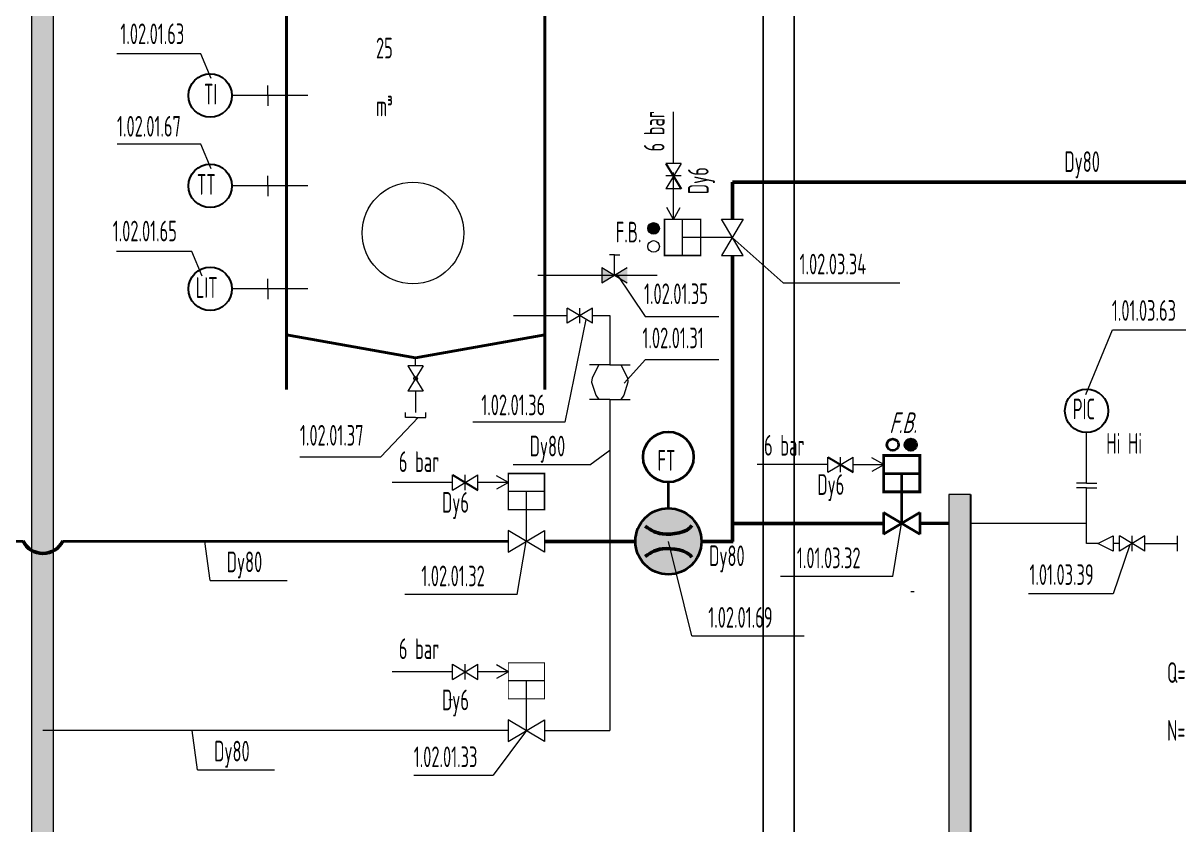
# Model space of a CAD drawing. Header units: millimetres. Extents: x -2281 to 17340, y -2563 to 4166.
# Drawn here: x 1307.7 to 1447.5, y 976.4 to 1073.3 of the extents above; entities that cross this region are included whole.
import ezdxf

# ---------------------------------------------------------------- set-up
doc = ezdxf.new("R2010")
doc.units = ezdxf.units.MM
for name, pattern in [('K5LT32772', [0]), ('K5LT32773', [0]), ('K5LT32774', [0]), ('K5LT32775', [0]), ('K5LT32776', [0]), ('K5LT32777', [0]), ('K5LT32778', [0]), ('K5LT32781', [0]), ('K5LT32782', [0]), ('K5LT32783', [0]), ('K5LT32785', [0]), ('K5LT32791', [24.957505, 11.9988, -5.9994, 0.959904, -5.9994]), ('K5LT32793', [0]), ('K5LT32794', [0]), ('K5LT32797', [0]), ('K5LT32800', [24.957505, 11.9988, -5.9994, 0.959904, -5.9994]), ('K5LT32805', [0]), ('K5LT_THIN', [0]), ('K5LT_THIN_INCLUDED_TO_HATCHING', [0])]:
    doc.linetypes.add(name, pattern=pattern)
doc.layers.add('Системный слой', color=7, linetype='Continuous')
doc.styles.add('KTEXTSTYLE', font='GOST_AU.SHX', dxfattribs={"width": 0.96, "height": 5})

# ---------------------------------------------------------------- blocks, each defined once
blk = doc.blocks.new('U16')
at = {"layer": 'Системный слой', "color": 7, "linetype": 'K5LT_THIN', "lineweight": 13}
for p, q in [((1373.53, 1037.04), (1373.53, 1038.88)), ((1376.6, 1037.04), (1373.53, 1038.88)), ((1376.6, 1038.88), (1373.53, 1037.04)), ((1375.07, 1037.04), (1375.07, 1038.88)), ((1376.6, 1037.04), (1376.6, 1038.88)), ((1375.82, 1037.51), (1373.28, 1025.09)), ((1373.28, 1025.09), (1362.13, 1025.09))]:
    blk.add_line(p, q, dxfattribs=at)
at = {"layer": 'Системный слой', "color": 7, "insert": (1363.16, 1028.42), "char_height": 2.5, "attachment_point": 1, "style": 'KTEXTSTYLE'}
blk.add_mtext('\\H3.5;\\W0.965;\\Q15;\\Q0;\\W0.715;\\H2.50;1.02.01.36', dxfattribs=at)
blk = doc.blocks.new('U26')
at = {"layer": 'Системный слой'}
h = blk.add_hatch(color=7, dxfattribs=at)
h.paths.add_polyline_path([(1379.28, 1042.87), (1380.82, 1041.95), (1380.82, 1043.79)])
h.paths.add_polyline_path([(1377.75, 1043.79), (1377.75, 1041.95), (1379.28, 1042.87)])
at = {"layer": 'Системный слой', "color": 7, "linetype": 'K5LT32776', "lineweight": 18}
for p, q in [((1379.28, 1045.32), (1378.67, 1045.32)), ((1379.28, 1042.87), (1379.28, 1045.32)), ((1379.28, 1045.32), (1379.9, 1045.32)), ((1369.99, 1042.87), (1384.41, 1042.87)), ((1377.75, 1043.79), (1377.75, 1041.95)), ((1377.75, 1043.79), (1380.82, 1041.95)), ((1377.75, 1041.95), (1380.82, 1043.79))]:
    blk.add_line(p, q, dxfattribs=at)
at = {"layer": 'Системный слой', "color": 7, "linetype": 'K5LT32782', "lineweight": 0}
for p, q in [((1379.58, 1042.89), (1382.97, 1037.86)), ((1382.97, 1037.86), (1383.4, 1037.86)), ((1383.4, 1037.86), (1391.87, 1037.86)), ((1380.44, 1029.79), (1383.01, 1032.67)), ((1383.01, 1032.67), (1383.44, 1032.67)), ((1383.44, 1032.67), (1391.87, 1032.67))]:
    blk.add_line(p, q, dxfattribs=at)
at = {"layer": 'Системный слой', "color": 7, "char_height": 2.5, "attachment_point": 1, "style": 'KTEXTSTYLE'}
for s, insert in [('\\H3.5;\\W0.965;\\Q15;\\Q0;\\W0.715;\\H2.50;1.02.01.35', (1382.84, 1041.86)), ('\\H3.5;\\W0.965;\\Q15;\\Q0;\\W0.715;\\H2.50;1.02.01.31', (1382.65, 1036.52))]:
    blk.add_mtext(s, dxfattribs=dict(at, insert=insert))
blk = doc.blocks.new('U25')
at = {"layer": 'Системный слой'}
h = blk.add_hatch(color=7, dxfattribs=at)
h.paths.add_polyline_path([(1379.28, 917.52), (1380.82, 916.61), (1380.82, 918.44)])
h.paths.add_polyline_path([(1377.75, 918.44), (1377.75, 916.61), (1379.28, 917.52)])
at = {"layer": 'Системный слой', "color": 7, "linetype": 'K5LT32776', "lineweight": 18}
for p, q in [((1379.28, 919.97), (1378.67, 919.97)), ((1379.28, 917.52), (1379.28, 919.97)), ((1379.28, 919.97), (1379.9, 919.97)), ((1377.75, 918.44), (1377.75, 916.61)), ((1377.75, 918.44), (1380.82, 916.61)), ((1377.75, 916.61), (1380.82, 918.44)), ((1369.99, 917.52), (1384.41, 917.52))]:
    blk.add_line(p, q, dxfattribs=at)
at = {"layer": 'Системный слой', "color": 7, "linetype": 'K5LT32782', "lineweight": 0}
for p, q in [((1379.58, 917.54), (1384.62, 912.51)), ((1384.62, 912.51), (1385.05, 912.51)), ((1385.05, 912.51), (1393.95, 912.51)), ((1380.44, 904.44), (1384.66, 907.32)), ((1384.66, 907.32), (1385.09, 907.32)), ((1385.09, 907.32), (1393.95, 907.32))]:
    blk.add_line(p, q, dxfattribs=at)
at = {"layer": 'Системный слой'}
blk.add_blockref('U26', (0, 0), dxfattribs=at)
at = {"layer": 'Системный слой', "color": 7, "char_height": 2.5, "attachment_point": 1, "style": 'KTEXTSTYLE'}
for s, insert in [('\\H3.5;\\W0.965;\\Q15;\\Q0;\\W0.715;\\H2.50;1.02.02.35', (1383.96, 916.07)), ('\\H3.5;\\W0.965;\\Q15;\\Q0;\\W0.715;\\H2.50;1.02.02.31', (1384.11, 910.67))]:
    blk.add_mtext(s, dxfattribs=dict(at, insert=insert))
blk = doc.blocks.new('U31')
at = {"layer": 'Системный слой', "color": 4, "linetype": 'K5LT32772', "lineweight": 18, "true_color": 0x00ffff}
for p, q in [((1386.41, 1056.37), (1386.41, 1062.61)), ((1387.33, 1056.37), (1385.49, 1056.37)), ((1387.33, 1056.37), (1385.49, 1053.31)), ((1387.33, 1054.85), (1385.49, 1054.85)), ((1386.41, 1054.84), (1386.41, 1054.85)), ((1387.33, 1053.31), (1385.49, 1053.31)), ((1386.41, 1049.61), (1386.41, 1053.31))]:
    blk.add_line(p, q, dxfattribs=at)
at = {"layer": 'Системный слой', "color": 4, "linetype": 'K5LT32774', "lineweight": 25, "true_color": 0x00ffff}
blk.add_line((1385.49, 1056.37), (1387.33, 1053.31), dxfattribs=at)
at = {"layer": 'Системный слой', "color": 4, "linetype": 'K5LT32773', "lineweight": 18, "true_color": 0x00ffff}
blk.add_line((1386.42, 1054.83), (1386.42, 1054.85), dxfattribs=at)
at = {"layer": 'Системный слой', "color": 7, "char_height": 2.5, "attachment_point": 1, "rotation": 90, "style": 'KTEXTSTYLE'}
for s, insert in [('\\H3.5;\\W0.965;\\Q15;\\Q0;\\W0.715;\\H2.50;6 bar', (1382.82, 1057.81)), ('\\H3.5;\\W0.965;\\Q15;\\Q0;\\W0.715;\\H2.50;Dy6', (1388.15, 1052.65))]:
    blk.add_mtext(s, dxfattribs=dict(at, insert=insert))
blk = doc.blocks.new('U34')
at = {"layer": 'Системный слой', "color": 7, "linetype": 'K5LT_THIN_INCLUDED_TO_HATCHING', "lineweight": 13}
for p, q in [((1308.8, 825), (1308.8, 1101.69)), ((1311.43, 825), (1311.43, 1101.69))]:
    blk.add_line(p, q, dxfattribs=at)
blk = doc.blocks.new('T3')
at = {"layer": 'Системный слой', "color": 7, "char_height": 2.5, "attachment_point": 1, "style": 'KTEXTSTYLE'}
for s, insert in [('\\H3.5;\\W0.965;\\Q15;\\Q0;\\W0.715;\\H2.50;25', (1350.42, 1071.56)), ('\\H3.5;\\W0.965;\\Q15;\\Q0;\\W0.715;\\H2.50;m³', (1350.42, 1064.56))]:
    blk.add_mtext(s, dxfattribs=dict(at, insert=insert))
blk = doc.blocks.new('U186')
at = {"layer": 'Системный слой', "color": 7, "linetype": 'K5LT_THIN', "lineweight": 13}
for q in [(1414, 1012.84), (1399.33, 1006.43)]:
    blk.add_line((1412.92, 1006.43), q, dxfattribs=at)
at = {"layer": 'Системный слой', "color": 7, "insert": (1401.33, 1009.93), "char_height": 2.5, "attachment_point": 1, "style": 'KTEXTSTYLE'}
blk.add_mtext('\\H3.5;\\W0.965;\\Q15;\\Q0;\\W0.715;\\H2.50;{\\c255;1.01.03.32}', dxfattribs=at)
blk = doc.blocks.new('T8')
at = {"layer": 'Системный слой', "color": 7, "char_height": 2.5, "attachment_point": 1, "style": 'KTEXTSTYLE'}
for s, insert in [('\\H3.5;\\W0.965;\\Q15;\\Q0;\\W0.715;\\H2.50;Q=33.88м', (1446.1, 996.07)), ('\\H3.5;\\W0.965;\\Q15;\\Q0;\\W0.715;\\H1.11;3', (1456.27, 996.52)), ('\\H3.5;\\W0.965;\\Q15;\\Q0;\\W0.715;\\H2.50;N= 7.5кВт', (1446.1, 989.07))]:
    blk.add_mtext(s, dxfattribs=dict(at, insert=insert))
blk = doc.blocks.new('U189')
at = {"layer": 'Системный слой', "color": 7, "linetype": 'K5LT_THIN', "lineweight": 13}
for q in [(1368.58, 1010.66), (1353.91, 1004.25)]:
    blk.add_line((1367.5, 1004.25), q, dxfattribs=at)
at = {"layer": 'Системный слой', "color": 7, "insert": (1355.91, 1007.75), "char_height": 2.5, "attachment_point": 1, "style": 'KTEXTSTYLE'}
blk.add_mtext('\\H3.5;\\W0.965;\\Q15;\\Q0;\\W0.715;\\H2.50;{\\c255;1.02.01.32}', dxfattribs=at)
blk = doc.blocks.new('U199')
at = {"layer": 'Системный слой', "color": 7, "linetype": 'K5LT_THIN', "lineweight": 13}
for q in [(1385.79, 1010.68), (1402.21, 999.24)]:
    blk.add_line((1388.61, 999.24), q, dxfattribs=at)
at = {"layer": 'Системный слой', "color": 7, "insert": (1390.61, 1002.74), "char_height": 2.5, "attachment_point": 1, "style": 'KTEXTSTYLE'}
blk.add_mtext('\\H3.5;\\W0.965;\\Q15;\\Q0;\\W0.715;\\H2.50;{\\c255;1.02.01.69}', dxfattribs=at)
blk = doc.blocks.new('U201')
at = {"layer": 'Системный слой', "color": 7, "linetype": 'K5LT_THIN', "lineweight": 13}
for q in [(1393.52, 1047.43), (1413.77, 1041.95)]:
    blk.add_line((1399.65, 1041.95), q, dxfattribs=at)
at = {"layer": 'Системный слой', "color": 7, "insert": (1401.65, 1045.45), "char_height": 2.5, "attachment_point": 1, "style": 'KTEXTSTYLE'}
blk.add_mtext('\\H3.5;\\W0.965;\\Q15;\\Q0;\\W0.715;\\H2.50;{\\c255;1.02.03.34}', dxfattribs=at)
blk = doc.blocks.new('U235')
at = {"layer": 'Системный слой', "color": 7, "linetype": 'K5LT_THIN', "lineweight": 13}
for q in [(1329.72, 1010.68), (1339.66, 1005.95)]:
    blk.add_line((1330.37, 1005.95), q, dxfattribs=at)
at = {"layer": 'Системный слой', "color": 7, "insert": (1332.37, 1009.45), "char_height": 2.5, "attachment_point": 1, "style": 'KTEXTSTYLE'}
blk.add_mtext('\\H3.5;\\W0.965;\\Q15;\\Q0;\\W0.715;\\H2.50;Dy80', dxfattribs=at)
blk = doc.blocks.new('U236')
at = {"layer": 'Системный слой', "color": 7, "linetype": 'K5LT_THIN', "lineweight": 13}
for q in [(1328.2, 987.81), (1338.14, 983.07)]:
    blk.add_line((1328.85, 983.07), q, dxfattribs=at)
at = {"layer": 'Системный слой', "color": 7, "insert": (1330.85, 986.57), "char_height": 2.5, "attachment_point": 1, "style": 'KTEXTSTYLE'}
blk.add_mtext('\\H3.5;\\W0.965;\\Q15;\\Q0;\\W0.715;\\H2.50;Dy80', dxfattribs=at)
blk = doc.blocks.new('U237')
at = {"layer": 'Системный слой', "color": 7, "linetype": 'K5LT_THIN', "lineweight": 13}
for q in [(1378.7, 1021.72), (1367.01, 1019.95)]:
    blk.add_line((1376.3, 1019.95), q, dxfattribs=at)
at = {"layer": 'Системный слой', "color": 7, "insert": (1369.01, 1023.45), "char_height": 2.5, "attachment_point": 1, "style": 'KTEXTSTYLE'}
blk.add_mtext('\\H3.5;\\W0.965;\\Q15;\\Q0;\\W0.715;\\H2.50;Dy80', dxfattribs=at)

msp = doc.modelspace()

# ---------------------------------------------------------------- hatches: boundary and pattern name
at = {"layer": 'Системный слой', "true_color": 0xc0c0c0}
for points in [[(1308.80496, 1101.69478), (1308.80496, 1009.57719), (1309.09747, 1009.43102), (1309.40563, 1009.32162), (1309.72483, 1009.25063), (1310.05031, 1009.2191), (1310.3772, 1009.22751), (1310.70063, 1009.27573), (1311.01576, 1009.36305), (1311.31788, 1009.48815), (1311.42995, 1009.54611), (1311.42996, 1101.69478)], [(1308.80496, 1009.57719), (1308.80496, 883.53945), (1309.09747, 883.39327), (1309.40563, 883.28387), (1309.72483, 883.21288), (1310.05031, 883.18135), (1310.3772, 883.18977), (1310.70063, 883.23799), (1311.01576, 883.3253), (1311.31788, 883.45041), (1311.42993, 883.50836), (1311.42995, 1009.54611), (1311.13406, 1009.40691), (1310.8234, 1009.30483), (1310.5026, 1009.24142), (1310.17647, 1009.21761), (1309.84987, 1009.23375), (1309.52768, 1009.28962), (1309.2147, 1009.38437), (1308.91563, 1009.51659)]]:
    msp.add_hatch(color=9, dxfattribs=at).paths.add_polyline_path(points)
at = {"layer": 'Системный слой', "true_color": 0xbf00ff}
msp.add_hatch(color=200, dxfattribs=at).paths.add_polyline_path([(1384.70494, 1048.51066), (1384.68501, 1048.34482), (1384.62636, 1048.18842), (1384.53232, 1048.05037), (1384.40826, 1047.93853), (1384.26123, 1047.85927), (1384.09961, 1047.81709), (1383.9326, 1047.81441), (1383.76971, 1047.85137), (1383.62021, 1047.92587), (1383.49261, 1048.03366), (1383.39419, 1048.16862), (1383.33055, 1048.32305), (1383.3053, 1048.48816), (1383.30494, 1048.51066), (1383.32486, 1048.6765), (1383.38351, 1048.8329), (1383.47755, 1048.97095), (1383.60161, 1049.08279), (1383.74864, 1049.16205), (1383.91026, 1049.20423), (1384.07727, 1049.20691), (1384.24016, 1049.16995), (1384.38966, 1049.09546), (1384.51726, 1048.98766), (1384.61568, 1048.8527), (1384.67933, 1048.69827), (1384.70457, 1048.53316)])
at = {"layer": 'Системный слой', "true_color": 0xff00ff}
msp.add_hatch(color=6, dxfattribs=at).paths.add_polyline_path([(1415.80191, 1022.35876), (1415.78198, 1022.19292), (1415.72333, 1022.03653), (1415.62929, 1021.89848), (1415.50523, 1021.78664), (1415.3582, 1021.70737), (1415.19658, 1021.6652), (1415.02957, 1021.66251), (1414.86668, 1021.69947), (1414.71718, 1021.77397), (1414.58959, 1021.88177), (1414.49117, 1022.01672), (1414.42752, 1022.17115), (1414.40227, 1022.33627), (1414.40191, 1022.35876), (1414.42184, 1022.5246), (1414.48049, 1022.681), (1414.57452, 1022.81905), (1414.69858, 1022.93089), (1414.84561, 1023.01016), (1415.00723, 1023.05233), (1415.17424, 1023.05502), (1415.33714, 1023.01806), (1415.48664, 1022.94356), (1415.61423, 1022.83576), (1415.71265, 1022.70081), (1415.7763, 1022.54638), (1415.80155, 1022.38126)])
at = {"layer": 'Системный слой', "true_color": 0xcc99ff}
for points in [[(1422.32707, 957.23098), (1422.32707, 1016.36166), (1419.70207, 1016.36166), (1419.70207, 957.23098)], [(1381.79286, 1010.68), (1381.81289, 1010.28094), (1381.87269, 1009.88588), (1381.97167, 1009.49877), (1382.10884, 1009.12349), (1382.28281, 1008.7638), (1382.49186, 1008.42329), (1382.73389, 1008.10537), (1383.00647, 1007.81322), (1383.30688, 1007.54978), (1383.63211, 1007.31767), (1383.9789, 1007.11922), (1384.34379, 1006.95642), (1384.72312, 1006.83089), (1385.1131, 1006.74389), (1385.50981, 1006.69629), (1385.9093, 1006.68858), (1386.30756, 1006.72082), (1386.7006, 1006.79269), (1387.0845, 1006.90348), (1387.4554, 1007.05207), (1387.8096, 1007.23698), (1388.14355, 1007.45636), (1388.45391, 1007.708), (1388.73757, 1007.9894), (1388.99169, 1008.29774), (1389.21373, 1008.62992), (1389.40147, 1008.98263), (1389.55302, 1009.35234), (1389.66688, 1009.73533), (1389.74189, 1010.12779), (1389.77731, 1010.52578), (1389.78031, 1010.68042), (1389.76032, 1011.07948), (1389.70056, 1011.47454), (1389.60162, 1011.86166), (1389.46449, 1012.23695), (1389.29056, 1012.59667), (1389.08154, 1012.9372), (1388.83955, 1013.25514), (1388.567, 1013.54732), (1388.26662, 1013.81079), (1387.94141, 1014.04294), (1387.59464, 1014.24142), (1387.22977, 1014.40426), (1386.85045, 1014.52983), (1386.46048, 1014.61687), (1386.06377, 1014.66451), (1385.66429, 1014.67227), (1385.26603, 1014.64007), (1384.87297, 1014.56823), (1384.48907, 1014.45749), (1384.11815, 1014.30893), (1383.76393, 1014.12406), (1383.42996, 1013.90472), (1383.11957, 1013.6531), (1382.83588, 1013.37173), (1382.58173, 1013.06342), (1382.35965, 1012.73126), (1382.17188, 1012.37857), (1382.02029, 1012.00888), (1381.90639, 1011.6259), (1381.83134, 1011.23345), (1381.79587, 1010.83547)]]:
    msp.add_hatch(color=191, dxfattribs=at).paths.add_polyline_path(points)

# ---------------------------------------------------------------- linework, layer by layer
at = {"layer": 'Системный слой', "color": 7, "linetype": 'K5LT32785', "lineweight": 40}
for p, q in [((1339.58941, 1084.62908), (1339.58941, 1035.62908)), ((1370.82691, 1035.62908), (1370.82691, 1084.62908)), ((1355.20816, 1032.86156), (1339.58941, 1035.62908)), ((1339.58941, 1035.62908), (1339.58941, 1029.03152)), ((1370.82691, 1035.62908), (1355.20816, 1032.86156)), ((1370.82691, 1035.62908), (1370.82691, 1029.03152))]:
    msp.add_line(p, q, dxfattribs=at)
at = {"layer": 'Системный слой', "color": 7, "linetype": 'K5LT32782', "lineweight": 0}
for p, q in [((1328.79211, 1069.6207), (1319.06711, 1069.6207)), ((1329.22961, 1069.6207), (1328.79211, 1069.6207)), ((1330.47898, 1066.64651), (1329.22961, 1069.6207)), ((1328.79211, 1058.70538), (1319.10156, 1058.70538)), ((1329.22961, 1058.70538), (1328.79211, 1058.70538)), ((1330.47898, 1055.73119), (1329.22961, 1058.70538)), ((1327.72645, 1045.71112), (1319.02645, 1045.71112)), ((1328.16395, 1045.71112), (1327.72645, 1045.71112)), ((1329.41332, 1042.73693), (1328.16395, 1045.71112)), ((1436.25896, 1028.43454), (1439.50662, 1036.24269)), ((1439.50662, 1036.24269), (1448.92774, 1036.24269)), ((1355.50618, 1025.65052), (1351.02109, 1020.88507)), ((1341.22306, 1020.88507), (1351.02109, 1020.88507)), ((1441.6061, 1010.24578), (1439.58048, 1004.34308)), ((1415.53178, 1004.58117), (1415.09428, 1004.58117)), ((1439.14298, 1004.34308), (1429.34769, 1004.34308)), ((1439.58048, 1004.34308), (1439.14298, 1004.34308)), ((1359.24748, 991.56947), (1359.68498, 991.56947)), ((1368.61301, 987.80633), (1364.58129, 982.42099)), ((1354.98898, 982.42099), (1364.58129, 982.42099))]:
    msp.add_line(p, q, dxfattribs=at)
at = {"layer": 'Системный слой', "color": 7, "linetype": 'K5LT32776', "lineweight": 18}
for p, q in [((1337.3329, 1064.56677), (1337.3329, 1065.79177)), ((1342.18677, 1064.56677), (1332.99927, 1064.56677)), ((1337.3329, 1064.56677), (1337.3329, 1063.34177)), ((1337.3329, 1053.65145), (1337.3329, 1054.87645)), ((1342.18677, 1053.65145), (1332.99927, 1053.65145)), ((1337.3329, 1053.65145), (1337.3329, 1052.42645)), ((1337.3329, 1041.1965), (1337.3329, 1042.4215)), ((1342.18677, 1041.1965), (1332.99927, 1041.1965)), ((1337.3329, 1041.1965), (1337.3329, 1039.9715)), ((1436.36831, 1017.71537), (1436.36831, 1023.84037)), ((1436.36831, 1017.71537), (1435.14331, 1017.71537)), ((1436.36831, 1017.71537), (1437.59331, 1017.71537)), ((1436.36831, 1017.14916), (1435.14331, 1017.14916)), ((1436.36831, 1012.86166), (1436.36831, 1017.14916)), ((1436.36831, 1017.14916), (1437.59331, 1017.14916))]:
    msp.add_line(p, q, dxfattribs=at)
at = {"layer": 'Системный слой', "color": 4, "linetype": 'K5LT32772', "lineweight": 18, "true_color": 0x00ffff}
for p, q in [((1386.41297, 1049.60735), (1386.41297, 1055.25194)), ((1386.40856, 1049.60732), (1385.57978, 1051.02323)), ((1386.41297, 1049.60735), (1387.22479, 1051.03305)), ((1405.05826, 1019.03376), (1405.05826, 1020.87126)), ((1405.05826, 1019.03376), (1408.12076, 1020.87126)), ((1406.58257, 1019.03376), (1406.58257, 1020.87126)), ((1408.12076, 1019.03376), (1408.12076, 1020.87126)), ((1411.82405, 1019.95514), (1410.40815, 1020.78392)), ((1405.05826, 1019.95251), (1396.51927, 1019.95251)), ((1406.58951, 1019.95251), (1406.58257, 1019.95251)), ((1411.82402, 1019.95073), (1408.12076, 1019.95073)), ((1411.82402, 1019.95073), (1410.39833, 1019.13891)), ((1359.66716, 1017.78972), (1352.37409, 1017.78972)), ((1359.66716, 1016.87097), (1359.66716, 1018.70847)), ((1359.66716, 1016.87097), (1362.72966, 1018.70847)), ((1361.19146, 1016.87097), (1361.19146, 1018.70847)), ((1361.19841, 1017.78972), (1361.19146, 1017.78972)), ((1362.72966, 1016.87097), (1362.72966, 1018.70847)), ((1366.43292, 1017.78793), (1362.72966, 1017.78793))]:
    msp.add_line(p, q, dxfattribs=at)
at = {"layer": 'Системный слой', "color": 191, "linetype": 'K5LT32781', "lineweight": 50, "true_color": 0xbf7fff}
for p, q in [((1492.04398, 1054.10371), (1393.52055, 1054.10371)), ((1393.52055, 1054.10371), (1393.52055, 1049.61476)), ((1393.52055, 1045.23976), (1393.52055, 1010.68035)), ((1411.81661, 1012.84315), (1393.52054, 1012.84315)), ((1419.70207, 1012.86166), (1416.19161, 1012.84315)), ((1393.61688, 1010.68045), (1389.78031, 1010.68043))]:
    msp.add_line(p, q, dxfattribs=at)
at = {"layer": 'Системный слой', "color": 200, "linetype": 'K5LT32778', "lineweight": 18, "true_color": 0xbf00ff}
for p, q in [((1387.50494, 1045.2371), (1387.50494, 1049.6121)), ((1394.83305, 1049.61476), (1392.20805, 1045.23976)), ((1394.83305, 1045.23976), (1392.20805, 1049.61476)), ((1392.20805, 1049.61476), (1394.83305, 1049.61476)), ((1393.52055, 1047.42726), (1387.50494, 1047.4246)), ((1392.20805, 1045.23976), (1394.83305, 1045.23976)), ((1370.80317, 1016.69597), (1366.42817, 1016.69597)), ((1368.61301, 1010.68035), (1368.61567, 1016.69597)), ((1419.70207, 1016.36166), (1419.70207, 957.23098)), ((1422.32707, 1016.36166), (1419.70207, 1016.36166)), ((1366.42551, 1009.36785), (1370.80051, 1011.99285)), ((1370.80051, 1009.36785), (1366.42551, 1011.99285)), ((1366.42551, 1011.99285), (1366.42551, 1009.36785)), ((1370.80051, 1011.99285), (1370.80051, 1009.36785))]:
    msp.add_line(p, q, dxfattribs=at)
at = {"layer": 'Системный слой', "color": 7, "linetype": 'K5LT_THIN', "lineweight": 13}
for p, q in [((1367.063, 1037.96337), (1373.53429, 1037.96337)), ((1376.59679, 1037.96337), (1378.7005, 1037.96337)), ((1378.7005, 1037.96337), (1378.7005, 1032.00915)), ((1356.12691, 1031.91813), (1354.28941, 1031.91813)), ((1356.12691, 1031.91813), (1354.28941, 1028.85563)), ((1354.28941, 1031.91813), (1356.12691, 1028.85563)), ((1355.20816, 1031.91813), (1355.20816, 1032.86156)), ((1378.7005, 1032.00915), (1376.2505, 1032.00915)), ((1377.36289, 1032.00915), (1376.55436, 1030.43099)), ((1378.7005, 1032.00915), (1381.1505, 1032.00915)), ((1380.03812, 1032.00915), (1380.84665, 1030.43099)), ((1376.55436, 1030.43099), (1376.5026, 1029.91598)), ((1380.84665, 1030.43099), (1380.89841, 1029.91598)), ((1356.12691, 1028.85563), (1354.28941, 1028.85563)), ((1355.20816, 1028.85563), (1355.20816, 1026.24973)), ((1376.5026, 1029.91598), (1376.99391, 1028.33782)), ((1380.89841, 1029.91598), (1380.40709, 1028.33782)), ((1378.7005, 1027.82699), (1376.2505, 1027.82699)), ((1376.99391, 1028.33782), (1377.36289, 1027.82699)), ((1378.7005, 1027.82699), (1381.1505, 1027.82699)), ((1378.7005, 1027.82699), (1378.7005, 1010.68037)), ((1380.40709, 1028.33782), (1380.03812, 1027.82699)), ((1353.98316, 1025.63723), (1353.98316, 1026.24973)), ((1356.43316, 1025.63723), (1356.43316, 1026.24973)), ((1355.20816, 1025.63723), (1353.98316, 1025.63723)), ((1355.20816, 1025.63723), (1356.43316, 1025.63723)), ((1422.32707, 1012.86166), (1436.36831, 1012.86166)), ((1436.36831, 1010.41166), (1436.36831, 1012.86166)), ((1378.70049, 1010.68037), (1378.70051, 987.80633)), ((1437.72278, 1010.41166), (1439.58048, 1011.33041)), ((1439.58048, 1011.33041), (1439.58048, 1009.49291)), ((1440.32876, 1009.49291), (1440.32876, 1011.33041)), ((1443.39126, 1009.49291), (1440.32876, 1011.33041)), ((1443.39126, 1011.33041), (1440.32876, 1009.49291)), ((1441.86001, 1009.49291), (1441.86001, 1011.33041)), ((1443.39126, 1009.49291), (1443.39126, 1011.33041)), ((1447.3517, 1009.49291), (1447.3517, 1011.33041)), ((1437.72278, 1010.41166), (1436.36831, 1010.41166)), ((1439.58048, 1009.49291), (1437.72278, 1010.41166)), ((1440.32876, 1010.41166), (1439.58048, 1010.41166)), ((1443.39126, 1010.41166), (1447.3517, 1010.41166)), ((1359.66716, 993.99695), (1359.66716, 995.83445)), ((1359.66716, 993.99695), (1362.72966, 995.83445)), ((1359.66716, 995.83445), (1362.72966, 993.99695)), ((1361.19146, 993.99695), (1361.19146, 995.83445)), ((1362.72966, 993.99695), (1362.72966, 995.83445)), ((1366.43294, 994.91832), (1365.01704, 995.7471)), ((1359.66716, 994.9157), (1352.37409, 994.9157)), ((1361.19841, 994.9157), (1361.19146, 994.9157)), ((1361.20535, 994.91153), (1361.19146, 994.91153)), ((1366.43292, 994.91392), (1362.72966, 994.91392)), ((1366.43292, 994.91392), (1365.00722, 994.1021)), ((1370.80317, 993.82195), (1366.42817, 993.82195)), ((1368.61301, 987.80633), (1368.61567, 993.82195)), ((1366.42551, 986.49383), (1370.80051, 989.11883)), ((1370.80051, 986.49383), (1366.42551, 989.11883)), ((1366.42551, 989.11883), (1366.42551, 986.49383)), ((1370.80051, 989.11883), (1370.80051, 986.49383)), ((1366.42551, 987.80633), (1310.1174, 987.80633)), ((1370.80051, 987.80633), (1378.70051, 987.80633))]:
    msp.add_line(p, q, dxfattribs=at)
at = {"layer": 'Системный слой', "color": 4, "linetype": 'K5LT32774', "lineweight": 25, "true_color": 0x00ffff}
for p, q in [((1405.05826, 1020.87126), (1408.12076, 1019.03376)), ((1359.66716, 1018.70847), (1362.72966, 1016.87097))]:
    msp.add_line(p, q, dxfattribs=at)
at = {"layer": 'Системный слой', "color": 4, "linetype": 'K5LT32773', "lineweight": 18, "true_color": 0x00ffff}
for p, q in [((1406.59646, 1019.94834), (1406.58257, 1019.94834)), ((1361.20535, 1017.78555), (1361.19146, 1017.78555)), ((1366.43292, 1017.78793), (1365.00722, 1016.97612)), ((1366.43294, 1017.79234), (1365.01704, 1018.62112))]:
    msp.add_line(p, q, dxfattribs=at)
at = {"layer": 'Системный слой', "color": 191, "linetype": 'K5LT32797', "lineweight": 35, "true_color": 0xbf7fff}
for p, q in [((1385.78659, 1014.67414), (1385.78659, 1017.8327)), ((1416.19428, 1018.85876), (1411.81928, 1018.85876)), ((1414.00411, 1012.84315), (1414.00678, 1018.85876)), ((1411.81661, 1011.53065), (1416.19161, 1014.15565)), ((1416.19161, 1011.53065), (1411.81661, 1014.15565)), ((1411.81661, 1014.15565), (1411.81661, 1011.53065)), ((1416.19161, 1014.15565), (1416.19161, 1011.53065))]:
    msp.add_line(p, q, dxfattribs=at)
at = {"layer": 'Системный слой', "color": 200, "linetype": 'K5LT32805', "lineweight": 25, "true_color": 0xbf00ff}
msp.add_line((1422.32707, 1016.36166), (1422.32707, 957.23098), dxfattribs=at)
at = {"layer": 'Системный слой', "color": 211, "linetype": 'K5LT32793', "lineweight": 18, "true_color": 0xff7fff}
for p, q in [((1413.97326, 1012.86166), (1414.03497, 1012.86166)), ((1416.19161, 1012.86166), (1419.70207, 1012.86166))]:
    msp.add_line(p, q, dxfattribs=at)
at = {"layer": 'Системный слой', "color": 6, "linetype": 'K5LT32794', "lineweight": 35, "true_color": 0xff00ff}
for p, q in [((1307.74502, 1010.68035), (1297.9966, 1010.68035)), ((1366.42551, 1010.68035), (1312.5451, 1010.68035))]:
    msp.add_line(p, q, dxfattribs=at)
at = {"layer": 'Системный слой', "color": 211, "linetype": 'K5LT32783', "lineweight": 50, "true_color": 0xff7fff}
msp.add_line((1381.79286, 1010.6804), (1370.80051, 1010.68035), dxfattribs=at)
at = {"layer": 'Системный слой', "color": 211, "linetype": 'K5LT32791', "true_color": 0xff7fff, "const_width": 0.18}
msp.add_lwpolyline([(1224.11228, 924.30988), (1224.11228, 846.43595), (1397.25373, 846.43595), (1397.25373, 1136.01768), (1224.11228, 1135.9462), (1224.11228, 924.34623)], dxfattribs=at)
at = {"layer": 'Системный слой', "color": 191, "linetype": 'K5LT32800', "true_color": 0xbf7fff, "const_width": 0.18}
msp.add_lwpolyline([(1577.30733, 845.23472), (1401.00703, 845.23472), (1401.00703, 1100.0653), (1577.30733, 1100.0653)], close=True, dxfattribs=at)
at = {"layer": 'Системный слой', "color": 200, "linetype": 'K5LT32778', "true_color": 0xbf00ff, "const_width": 0.18}
for points in [[(1389.69243, 1045.23887), (1389.69243, 1049.61387), (1385.31744, 1049.60756), (1385.31744, 1045.23256)], [(1370.8014, 1014.50848), (1366.4264, 1014.50848), (1366.43271, 1018.88346), (1370.80771, 1018.88346)]]:
    msp.add_lwpolyline(points, close=True, dxfattribs=at)
at = {"layer": 'Системный слой', "color": 191, "linetype": 'K5LT32797', "true_color": 0xbf7fff, "const_width": 0.35}
msp.add_lwpolyline([(1416.1925, 1016.67127), (1411.8175, 1016.67127), (1411.82381, 1021.04626), (1416.19881, 1021.04626)], close=True, dxfattribs=at)
at = {"layer": 'Системный слой', "color": 7, "linetype": 'K5LT_THIN', "const_width": 0.11}
msp.add_lwpolyline([(1370.8014, 991.63446), (1366.4264, 991.63446), (1366.43271, 996.00944), (1370.80771, 996.00944)], close=True, dxfattribs=at)
at = {"layer": 'Системный слой', "color": 7, "linetype": 'K5LT32777', "lineweight": 25}
for centre in [(1330.37427, 1064.56677), (1330.37427, 1053.65145), (1330.37427, 1041.1965), (1436.36831, 1026.46537)]:
    msp.add_circle(centre, 2.625, dxfattribs=at)
at = {"layer": 'Системный слой', "color": 7, "linetype": 'K5LT32776', "lineweight": 18}
msp.add_circle((1354.89205, 1047.95795), 6.14576, dxfattribs=at)
at = {"layer": 'Системный слой', "color": 200, "linetype": 'K5LT32778', "lineweight": 18, "true_color": 0xbf00ff}
for centre in [(1384.00494, 1048.51066), (1384.00494, 1046.32946)]:
    msp.add_circle(centre, 0.7, dxfattribs=at)
at = {"layer": 'Системный слой', "color": 7, "linetype": 'K5LT_THIN', "lineweight": 13}
msp.add_circle((1355.20816, 1030.38688), 0.21875, dxfattribs=at)
at = {"layer": 'Системный слой', "color": 191, "linetype": 'K5LT32797', "lineweight": 35, "true_color": 0xbf7fff}
for centre, radius in [((1385.78659, 1020.88507), 3.05236), ((1412.92071, 1022.35876), 0.7), ((1415.10191, 1022.35876), 0.7), ((1385.78659, 1010.68042), 3.99372)]:
    msp.add_circle(centre, radius, dxfattribs=at)
at = {"layer": 'Системный слой', "color": 211, "linetype": 'K5LT32783', "lineweight": 50, "true_color": 0xff7fff}
msp.add_arc((1310.14506, 1011.89316), 2.67574, 206.2220208, 333.7779792, dxfattribs=at)
at = {"layer": 'Системный слой', "color": 5, "linetype": 'K5LT32775', "lineweight": 50, "true_color": 0x0000ff}
for points in [[(1382.97638, 1012.51995), (1383.77841, 1011.96867), (1384.87055, 1011.26517), (1388.15535, 1011.72254), (1388.61365, 1012.59907)], [(1382.97694, 1008.84042), (1383.77881, 1009.39195), (1384.87073, 1010.09578), (1388.15568, 1009.63942), (1388.61424, 1008.76304)]]:
    msp.add_open_spline(points, degree=3, knots=[0, 0, 0, 0, 1.657657696, 4, 4, 4, 4], dxfattribs=at)

# ---------------------------------------------------------------- block references
at = {"layer": 'Системный слой'}
for name in ['U34', 'T3', 'U31', 'U201', 'U25', 'U16', 'U237', 'U186', 'U235', 'U189', 'U199', 'T8', 'U236']:
    msp.add_blockref(name, (0, 0), dxfattribs=at)

# ---------------------------------------------------------------- texts
at = {"layer": 'Системный слой', "color": 7, "char_height": 2.5, "attachment_point": 1, "style": 'KTEXTSTYLE'}
for s, insert in [('\\H3.5;\\W0.965;\\Q15;\\Q0;\\W0.715;\\H2.50;1.02.01.63', (1319.50722, 1073.28327)), ('\\H3.5;\\W0.965;\\Q15;\\Q0;\\W0.715;\\H2.50;TI', (1329.62443, 1065.98715)), ('\\H3.5;\\W0.965;\\Q15;\\Q0;\\W0.715;\\H2.50;1.02.01.67', (1319.10156, 1062.1091)), ('\\H3.5;\\W0.965;\\Q15;\\Q0;\\W0.715;\\H2.50;Dy80', (1433.68063, 1057.83145)), ('\\H3.5;\\W0.965;\\Q15;\\Q0;\\W0.715;\\H2.50;TT', (1328.76454, 1055.07183)), ('\\H3.5;\\W0.965;\\Q15;\\Q0;\\W0.715;\\H2.50;1.02.01.65', (1318.58087, 1049.44129)), ('\\H3.5;\\W0.965;\\Q15;\\Q0;\\W0.715;\\H2.50;F.B.', (1379.42019, 1049.31031)), ('\\H3.5;\\W0.965;\\Q15;\\Q0;\\W0.715;\\H2.50;LIT', (1328.62204, 1042.61688)), ('\\H3.5;\\W0.965;\\Q15;\\Q0;\\W0.715;\\H2.50;1.01.03.63', (1439.42161, 1039.84066)), ('\\H3.5;\\W0.965;\\Q15;\\Q0;\\W0.715;\\H2.50;PIC', (1434.69164, 1027.93204)), ('\\H3.5;\\W0.965;\\Q15;\\Q15;\\W0.765;\\H2.50;{\\c16711935;F.B.}', (1412.5096, 1026.26851)), ('\\H3.5;\\W0.965;\\Q15;\\Q0;\\W0.715;\\H2.50;1.02.01.37', (1341.22306, 1024.75113)), ('\\H3.5;\\W0.965;\\Q15;\\Q0;\\W0.715;\\H2.50;6 bar', (1397.35663, 1023.54475)), ('\\H3.5;\\W0.965;\\Q15;\\Q0;\\W0.715;\\H2.50;Hi Hi', (1438.74703, 1023.77337)), ('\\H3.5;\\W0.965;\\Q15;\\Q0;\\W0.715;\\H2.50;6 bar', (1353.18607, 1021.56327)), ('\\H3.5;\\W0.965;\\Q15;\\Q0;\\W0.715;\\H2.50;FT', (1384.46367, 1021.71647)), ('\\H3.5;\\W0.965;\\Q15;\\Q0;\\W0.715;\\H2.50;Dy6', (1403.79811, 1018.80125)), ('\\H3.5;\\W0.965;\\Q15;\\Q0;\\W0.715;\\H2.50;Dy6', (1358.40701, 1016.63845)), ('\\H3.5;\\W0.965;\\Q15;\\Q0;\\W0.715;\\H2.50;Dy80', (1390.71448, 1010.18669)), ('\\H3.5;\\W0.965;\\Q15;\\Q0;\\W0.715;\\H2.50;1.01.03.39', (1429.44976, 1007.91375)), ('\\H3.5;\\W0.965;\\Q15;\\Q0;\\W0.715;\\H2.50;6 bar', (1353.18607, 998.94624)), ('\\H3.5;\\W0.965;\\Q15;\\Q0;\\W0.715;\\H2.50;Dy6', (1358.40701, 992.76443)), ('\\H3.5;\\W0.965;\\Q15;\\Q0;\\W0.715;\\H2.50;1.02.01.33', (1354.98898, 985.88415))]:
    msp.add_mtext(s, dxfattribs=dict(at, insert=insert))

doc.saveas('drawing.dxf')
